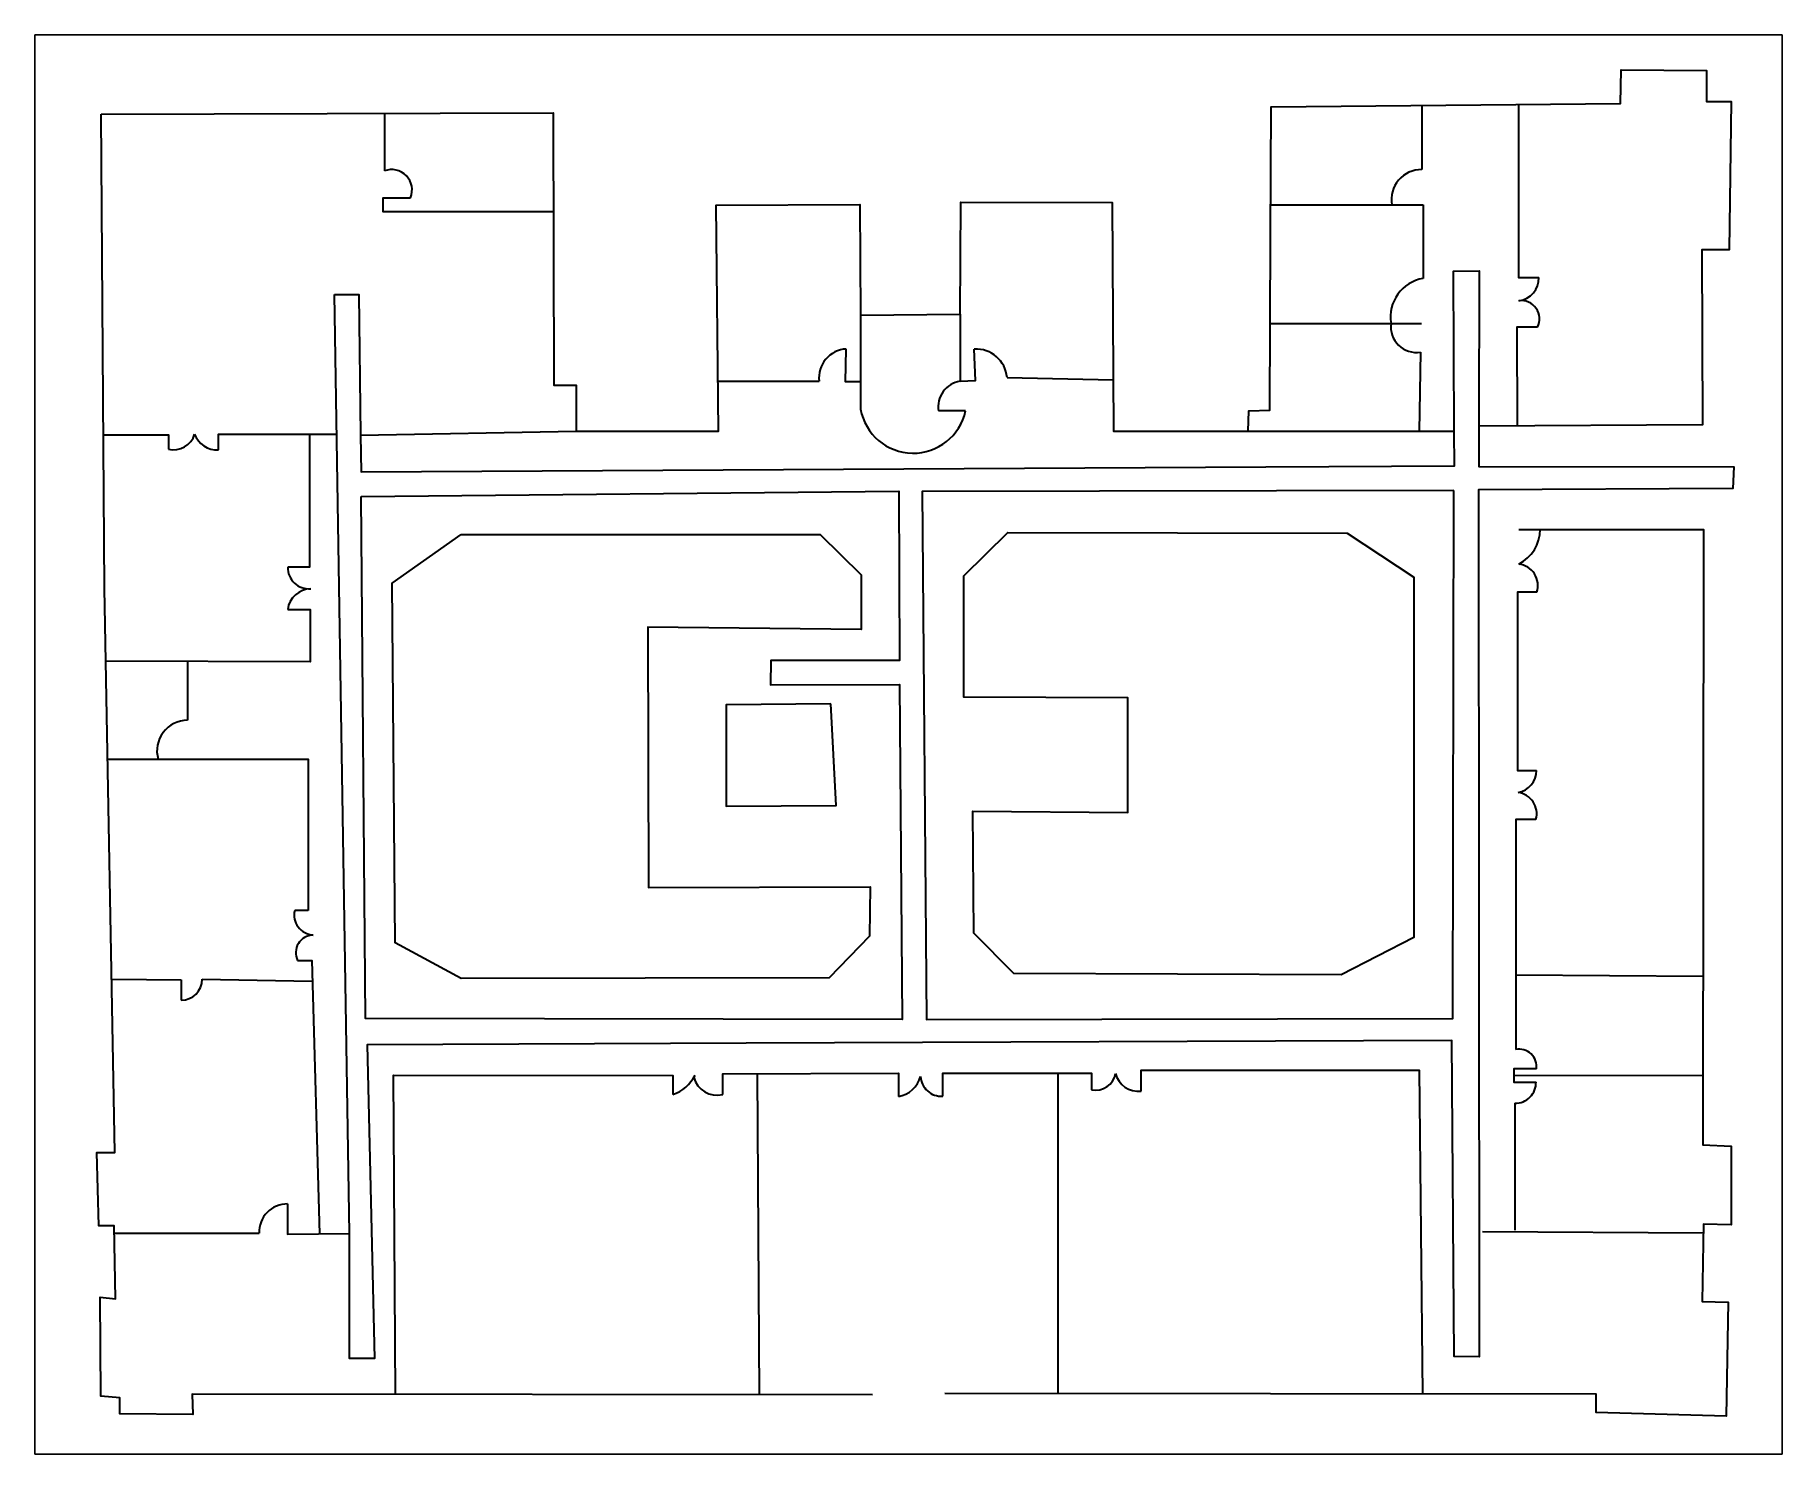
# Model space of a CAD drawing. Header units: metres. Extents: x 0 to 0.936, y 0 to 0.76.
import ezdxf

# ---------------------------------------------------------------- set-up
doc = ezdxf.new("R2010")
doc.units = ezdxf.units.M
picture_1 = doc.add_image_def('image1.jpg', size_in_pixel=(2653, 2155))

msp = doc.modelspace()

# ---------------------------------------------------------------- linework, layer by layer
at = {"lineweight": 35}
for points in [[(0.0355, 0.71782), (0.27754, 0.71857), (0.27792, 0.5727), (0.28993, 0.5727), (0.28993, 0.54795), (0.36611, 0.54795), (0.36498, 0.66907), (0.44191, 0.66945), (0.44228, 0.6102), (0.49557, 0.61057), (0.49595, 0.67057), (0.57709, 0.67055), (0.57784, 0.54793), (0.64989, 0.54793), (0.65027, 0.5588), (0.66153, 0.55918), (0.66195, 0.65229), (0.66226, 0.72166), (0.84934, 0.72352), (0.84971, 0.74152), (0.89549, 0.74114), (0.89549, 0.72464), (0.90863, 0.72464), (0.9075, 0.64515), (0.89287, 0.64515), (0.89324, 0.55133), (0.77353, 0.55058)], [(0.74294, 0.72246), (0.74294, 0.68808)], [(0.79474, 0.72298), (0.79474, 0.63034), (0.8057, 0.63034)], [(0.44866, 0.0317), (0.08425, 0.03207), (0.08463, 0.02117), (0.0455, 0.02154), (0.0455, 0.03019), (0.03534, 0.03094), (0.03496, 0.08396), (0.04324, 0.08321), (0.04249, 0.12231), (0.03421, 0.12231), (0.0331, 0.16153), (0.04288, 0.16153), (0.03727, 0.46374), (0.0355, 0.71782)], [(0.18723, 0.71829), (0.18723, 0.68737)], [(0.27768, 0.66551), (0.18647, 0.66551), (0.18647, 0.67304), (0.20119, 0.67304)], [(0.66203, 0.66924), (0.74371, 0.66924)], [(0.74371, 0.66924), (0.74371, 0.62981)], [(0.16054, 0.62116), (0.17352, 0.62116), (0.17443, 0.54586), (0.17467, 0.52623), (0.65933, 0.5288), (0.76041, 0.52933), (0.76033, 0.54793), (0.75997, 0.63362), (0.77375, 0.63388), (0.77353, 0.55058), (0.77348, 0.5291), (0.91006, 0.52884), (0.90955, 0.51732), (0.77324, 0.51655), (0.77367, 0.05206), (0.76028, 0.05232), (0.75899, 0.22155), (0.38092, 0.22008), (0.17804, 0.21928), (0.18194, 0.05113), (0.16844, 0.05113), (0.16852, 0.11811), (0.16054, 0.62116)], [(0.44228, 0.6102), (0.44228, 0.55972)], [(0.49557, 0.61057), (0.49557, 0.57472)], [(0.66174, 0.60574), (0.74271, 0.60574)], [(0.80496, 0.60363), (0.79376, 0.60363), (0.79396, 0.5507)], [(0.44228, 0.5744), (0.43427, 0.5744), (0.43462, 0.59199)], [(0.49557, 0.57472), (0.50393, 0.57508), (0.50319, 0.59197)], [(0.74222, 0.59033), (0.74148, 0.54793)], [(0.36586, 0.57473), (0.4201, 0.57473)], [(0.52077, 0.57669), (0.57767, 0.57552)], [(0.49854, 0.55879), (0.48404, 0.55879)], [(0.03669, 0.54596), (0.07148, 0.54596), (0.07148, 0.53841)], [(0.09834, 0.53803), (0.09834, 0.54635), (0.16114, 0.54635)], [(0.14712, 0.54635), (0.14712, 0.47514), (0.13539, 0.47514)], [(0.17443, 0.54586), (0.28993, 0.54795)], [(0.64989, 0.54793), (0.76033, 0.54793)], [(0.17481, 0.51293), (0.46283, 0.5158), (0.46312, 0.42511), (0.39428, 0.42511), (0.39402, 0.41203), (0.46312, 0.41229), (0.46462, 0.23278), (0.17711, 0.2333), (0.17481, 0.51293)], [(0.76004, 0.51616), (0.47531, 0.51563), (0.47767, 0.23288), (0.7595, 0.2334), (0.76004, 0.51616)], [(0.22834, 0.49259), (0.42064, 0.49259), (0.44259, 0.47106), (0.44259, 0.44181), (0.32835, 0.44303), (0.32876, 0.30351), (0.44748, 0.30391), (0.44707, 0.27751), (0.42552, 0.25516), (0.22834, 0.25476), (0.19297, 0.27385), (0.19134, 0.46653), (0.22834, 0.49259)], [(0.79496, 0.49531), (0.89391, 0.49531), (0.89354, 0.16564), (0.9086, 0.16489), (0.9086, 0.12278), (0.89392, 0.12315), (0.89317, 0.08179), (0.90709, 0.08142), (0.90596, 0.02038), (0.83635, 0.02226), (0.83635, 0.03204), (0.48741, 0.03245)], [(0.49752, 0.47052), (0.5211, 0.49368), (0.70294, 0.49329), (0.73871, 0.46972), (0.73871, 0.27675), (0.69967, 0.25668), (0.52445, 0.2575), (0.5029, 0.27903), (0.50249, 0.34444), (0.58543, 0.34374), (0.58543, 0.40508), (0.49761, 0.40549), (0.49752, 0.47052)], [(0.80459, 0.46172), (0.79428, 0.46172), (0.79428, 0.36622), (0.80434, 0.36622)], [(0.13539, 0.45246), (0.1475, 0.45246), (0.1475, 0.42448), (0.03799, 0.42484)], [(0.08168, 0.4247), (0.08168, 0.39311)], [(0.42642, 0.40184), (0.37032, 0.40144), (0.37032, 0.347), (0.42927, 0.34741), (0.42642, 0.40184)], [(0.03897, 0.37229), (0.14636, 0.37229), (0.14636, 0.29124)], [(0.80409, 0.34002), (0.79328, 0.34002), (0.79328, 0.21677)], [(0.14636, 0.29124), (0.13914, 0.29124)], [(0.1407, 0.2644), (0.14826, 0.2644), (0.15252, 0.118)], [(0.04115, 0.25442), (0.07828, 0.25405)], [(0.07828, 0.25405), (0.07828, 0.24309)], [(0.08963, 0.25443), (0.14858, 0.25331)], [(0.79328, 0.25676), (0.89365, 0.256)], [(0.80438, 0.20635), (0.79221, 0.20635), (0.79221, 0.19925), (0.80413, 0.19925)], [(0.19315, 0.03196), (0.192, 0.20297), (0.34168, 0.20275), (0.34168, 0.19264)], [(0.36842, 0.19264), (0.36842, 0.20366), (0.46267, 0.20411), (0.46252, 0.19159)], [(0.38686, 0.20375), (0.38805, 0.03176)], [(0.4863, 0.19174), (0.4863, 0.20411), (0.56605, 0.20411), (0.56605, 0.19506)], [(0.54799, 0.20411), (0.54799, 0.03238)], [(0.59255, 0.19446), (0.59255, 0.20563), (0.74153, 0.20563), (0.74327, 0.03215)], [(0.79221, 0.2028), (0.89359, 0.20305)], [(0.79278, 0.188), (0.79278, 0.1199)], [(0.13532, 0.13399), (0.13532, 0.11788), (0.16852, 0.11811)], [(0.04256, 0.11834), (0.12015, 0.11835)], [(0.77543, 0.11914), (0.89384, 0.1186)]]:
    msp.add_lwpolyline(points, dxfattribs=at)
for centre, radius, start, end in [((0.19119, 0.67726), 0.01085, 337.12839, 111.38518), ((0.74259, 0.67219), 0.0159, 88.74849, 190.68701), ((0.74711, 0.60914), 0.02095, 99.35657, 189.35657), ((0.79328, 0.63012), 0.01243, 277.52093, 1.00151), ((0.79627, 0.60812), 0.00977, 332.68194, 98.04582), ((0.74007, 0.60391), 0.01375, 172.36599, 278.97743), ((0.4354, 0.5766), 0.01541, 92.88432, 186.97286), ((0.504, 0.57514), 0.01685, 5.2682, 92.75569), ((0.49777, 0.56099), 0.0139, 99.08026, 189.08026), ((0.4705, 0.56489), 0.02869, 190.37974, 347.7257), ((0.0745, 0.54943), 0.01143, 254.67373, 344.67373), ((0.09744, 0.55065), 0.01265, 199.56802, 274.09311), ((0.78542, 0.49549), 0.02095, 296.85329, 359.51312), ((0.14686, 0.47498), 0.01147, 179.22758, 274.39732), ((0.79349, 0.46524), 0.01165, 342.39474, 83.12685), ((0.14806, 0.45078), 0.01277, 91.42814, 172.44916), ((0.08175, 0.37673), 0.01638, 90.22459, 195.74219), ((0.79235, 0.36616), 0.01199, 280.405, 0.29836), ((0.79304, 0.34301), 0.01145, 344.85416, 82.58418), ((0.14974, 0.28886), 0.01086, 167.37383, 266.06396), ((0.14916, 0.26858), 0.00944, 90.99531, 206.29461), ((0.07829, 0.25443), 0.01134, 269.97932, 359.97932), ((0.79495, 0.20742), 0.00949, 353.48729, 100.1005), ((0.335, 0.21246), 0.02092, 288.63962, 332.85538), ((0.36528, 0.20493), 0.01268, 194.32977, 284.32977), ((0.46003, 0.20634), 0.01497, 279.5795, 344.52914), ((0.48549, 0.20275), 0.01104, 182.07243, 274.19505), ((0.56806, 0.2059), 0.01102, 259.49707, 349.49707), ((0.59088, 0.20664), 0.01229, 192.94405, 277.78468), ((0.79315, 0.19897), 0.01098, 268.06363, 1.48401), ((0.13512, 0.119), 0.01499, 89.21775, 182.5037)]:
    msp.add_arc(centre, radius, start, end, dxfattribs=at)

# ---------------------------------------------------------------- pictures from other files: only their frames are drawn
image = msp.add_image(picture_1, insert=(0, 0), size_in_units=(0.93592, 0.76024))
image.dxf.flags = 7

doc.saveas('drawing.dxf')
